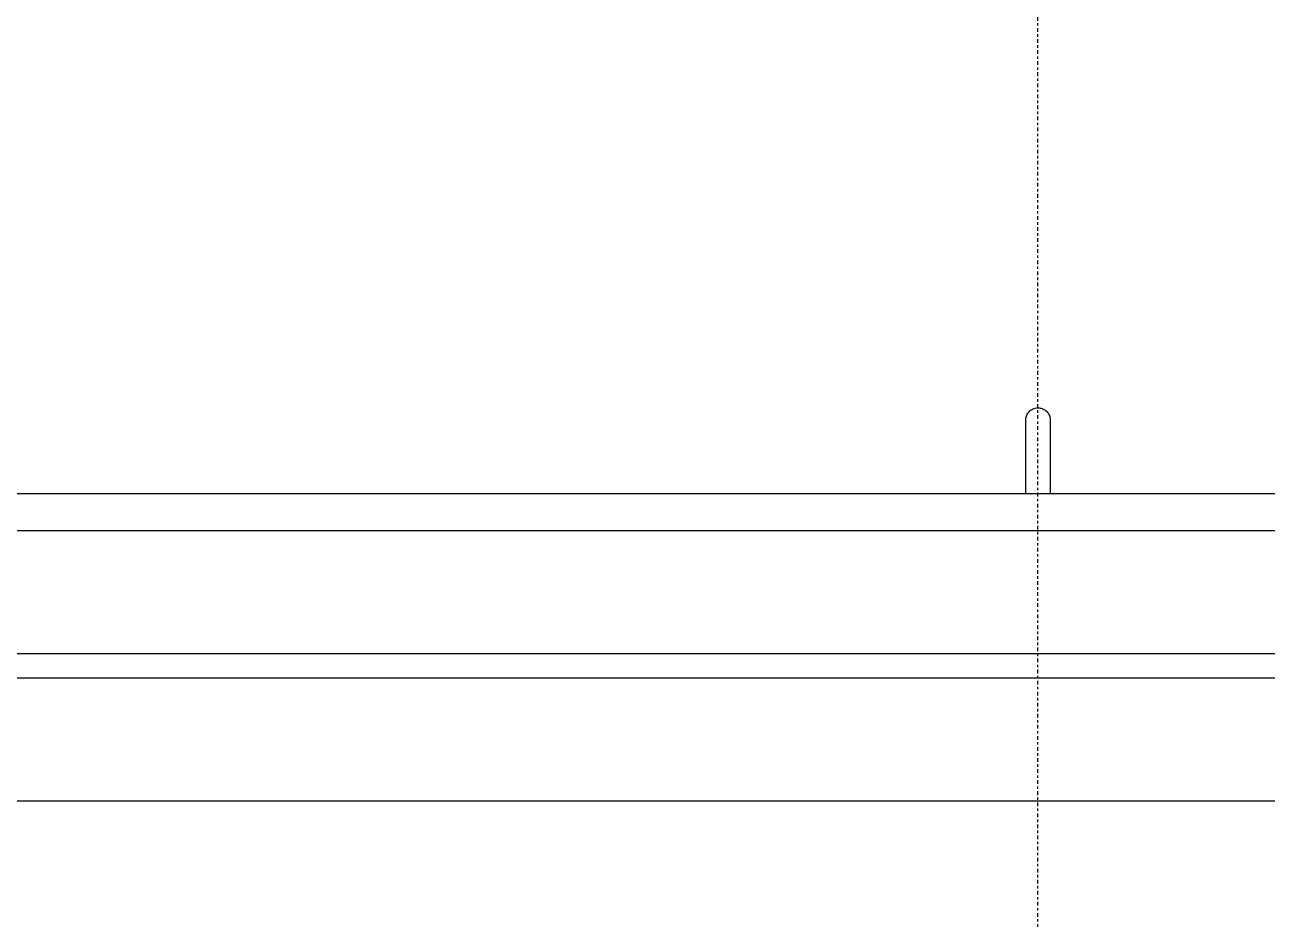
# Model space of a CAD drawing. Header units: millimetres. Extents: x 0 to 4378, y 0 to 2376.
# Drawn here: x 736 to 786.5, y 1111.5 to 1147.8 of the extents above; entities that cross this region are included whole.
import ezdxf

# ---------------------------------------------------------------- set-up
doc = ezdxf.new("R2010")
doc.units = ezdxf.units.MM
doc.header["$LTSCALE"] = 0.2
doc.linetypes.add('CENTER2', pattern=[1.125, 0.75, -0.125, 0.125, -0.125])
doc.layers.add('02_Center Line', color=1, linetype='CENTER2')
doc.styles.add('Rainbow-5.0 Style', font='malgunsl.ttf')
doc.dimstyles.new('Rainbow-5.0 Style', dxfattribs={"dimtxt": 4, "dimasz": 2.5, "dimexe": 1, "dimexo": 1, "dimgap": 1, "dimtad": 1, "dimdsep": 46, "dimtxsty": 'Rainbow-5.0 Style', "dimcen": 0, "dimclrd": 251, "dimclre": 251, "dimclrt": 7, "dimazin": 3, "dimtp": 0.1, "dimtm": 0.1, "dimtfac": 0.61, "dimtmove": 0, "dimatfit": 3, "dimfxl": 1, "dimlwd": -1, "dimlwe": -1, "dimarcsym": 1})

# ---------------------------------------------------------------- blocks, each defined once
blk = doc.blocks.new('Blk$A22R2-0W24F')
for p, q in [((-0.5, 526.5), (-0.5, 529.5)), ((0.5, 529.5), (0.5, 526.5)), ((59, 526.5), (-59, 526.5)), ((59, 525), (-59, 525)), ((59, 520), (-59, 520)), ((59, 519), (-59, 519)), ((59, 514), (-59, 514))]:
    blk.add_line(p, q)
blk.add_open_spline([(-0.5, 529.5), (-0.5, 529.556), (-0.49, 529.613), (-0.472, 529.665), (-0.453, 529.718), (-0.425, 529.769), (-0.39, 529.812), (-0.355, 529.856), (-0.312, 529.894), (-0.265, 529.924), (-0.218, 529.954), (-0.164, 529.976), (-0.11, 529.988), (-0.074, 529.996), (-0.037, 530), (0, 530), (0.056, 530), (0.113, 529.99), (0.165, 529.972), (0.218, 529.953), (0.269, 529.925), (0.312, 529.89), (0.356, 529.855), (0.394, 529.812), (0.424, 529.765), (0.454, 529.718), (0.476, 529.664), (0.488, 529.61), (0.496, 529.574), (0.5, 529.537), (0.5, 529.5)], degree=3, knots=[0, 0, 0, 0, 0.107468, 0.107468, 0.107468, 0.214935, 0.214935, 0.214935, 0.322405, 0.322405, 0.322405, 0.429877, 0.429877, 0.429877, 0.5, 0.5, 0.5, 0.607468, 0.607468, 0.607468, 0.714935, 0.714935, 0.714935, 0.822405, 0.822405, 0.822405, 0.929877, 0.929877, 0.929877, 1, 1, 1, 1])
at = {"layer": '02_Center Line'}
blk.add_line((0, -10), (0, 1148.476), dxfattribs=at)

msp = doc.modelspace()

# ---------------------------------------------------------------- block references
msp.add_blockref('Blk$A22R2-0W24F', (777.219, 602.257))

# ---------------------------------------------------------------- leaders
at = {"annotation_type": 0, "has_hookline": 1, "hookline_direction": 1, "text_width": 94.488}
msp.add_leader([(777.219, 1043.351), (645.763, 1143.182), (633.263, 1143.182)], dimstyle='Rainbow-5.0 Style', override={"dimscale": 5, "dimgap": 1, "dimtad": 1}, dxfattribs=at)

doc.saveas('drawing.dxf')
